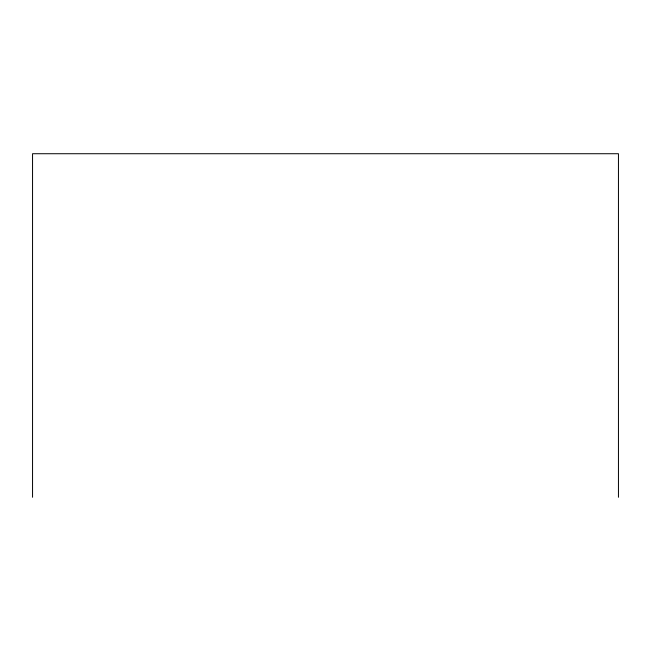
<?xml version="1.0" encoding="UTF-8"?>
<svg xmlns="http://www.w3.org/2000/svg" width="651" height="651" viewBox="0 0 651 651"><rect width="100%" height="100%" fill="white"/><g stroke="black" fill="none" stroke-linecap="round" stroke-linejoin="round"><path stroke-width="0.98" d="M618.45 497.274L618.45 153.726L32.55 153.726L32.55 497.274"/></g></svg>
